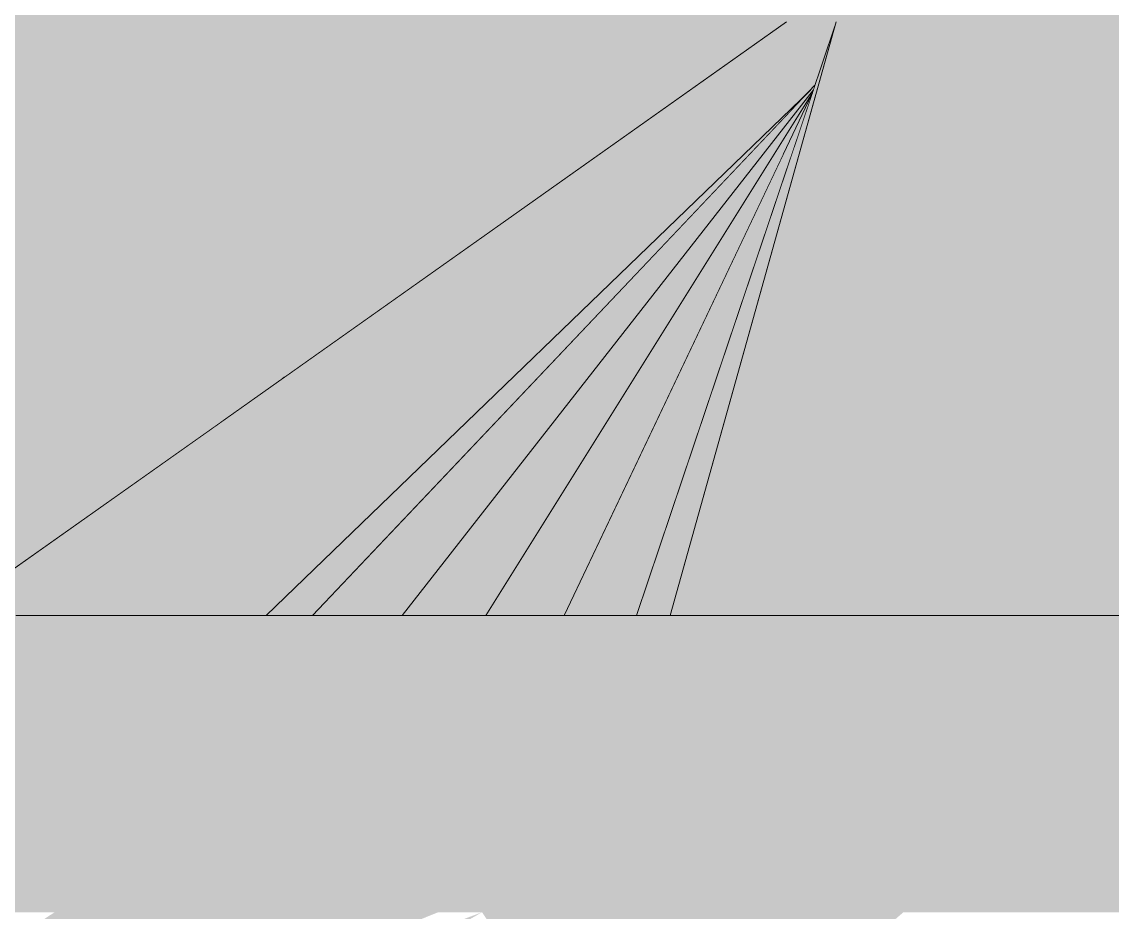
# Model space of a CAD drawing. Header units: centimetres. Extents: x -4381 to 5639, y -3920 to 4826.
# Drawn here: x 40.342 to 42.179, y 11.056 to 12.556 of the extents above; entities that cross this region are included whole.
import ezdxf
from ezdxf.xclip import XClip

# ---------------------------------------------------------------- set-up
doc = ezdxf.new("R2010")
doc.units = ezdxf.units.CM
doc.header["$MEASUREMENT"] = 0
doc.header["$XCLIPFRAME"] = 0
doc.set_wipeout_variables(frame=1)
doc.linetypes.add('Wipeout_Contour', pattern=[100, 0, -100])
doc.layers.add('0- SITE', color=7, linetype='Continuous')
doc.layers.add('Drawing & Figure', color=7, linetype='Continuous')
doc.layers.add('0- SITE_Pen_No__1', color=7, linetype='Continuous', lineweight=5)
doc.layers.add('0- SITE_Pen_No__2', color=8, linetype='Continuous', lineweight=5)
for name, color, linetype, lineweight, true_color in [('0- SITE_Pen_No__158', 7, 'Continuous', 5, 0x7b6544), ('0- SITE_Pen_No__178', 7, 'Continuous', 5, 0xbda888), ('0- SITE_Pen_No__61', 7, 'Continuous', 5, 0x6a6a6a), ('00-TREES_Pen_No__185', 7, 'Continuous', 5, 0xbce39b)]:
    doc.layers.add(name, color=color, linetype=linetype, lineweight=lineweight, true_color=true_color)

# ---------------------------------------------------------------- blocks, each defined once
blk = doc.blocks.new('Drawing_9_9', base_point=(-322.8585, 10.6179))
at = {"layer": '0- SITE_Pen_No__178', "linetype": 'Continuous', "ltscale": 10}
for points in [[(40.1894, 10.8562), (40.5281, 11.0562), (40.3975, 11.0562)], [(40.328, 10.8562), (40.65, 11.0562), (40.5281, 11.0562)], [(40.3936, 10.8562), (40.7628, 11.0562), (40.65, 11.0562)], [(40.4526, 10.8562), (40.8662, 11.0562), (40.7628, 11.0562)], [(40.5047, 10.8562), (40.9599, 11.0562), (40.8662, 11.0562)], [(40.5498, 10.8562), (41.0438, 11.0562), (40.9599, 11.0562)]]:
    blk.add_hatch(color=256, dxfattribs=at).paths.add_polyline_path(points)
at = {"layer": '0- SITE_Pen_No__2', "linetype": 'Continuous', "ltscale": 10}
for points in [[(40.3975, 11.0562), (40.0923, 10.8562), (40.1894, 10.8562)], [(40.5281, 11.0562), (40.1894, 10.8562), (40.2558, 10.8562)], [(40.5281, 11.0562), (40.2558, 10.8562), (40.328, 10.8562)], [(40.65, 11.0562), (40.328, 10.8562), (40.3936, 10.8562)], [(40.7628, 11.0562), (40.3936, 10.8562), (40.4526, 10.8562)], [(40.8662, 11.0562), (40.4526, 10.8562), (40.5047, 10.8562)], [(40.9599, 11.0562), (40.5047, 10.8562), (40.5498, 10.8562)], [(41.1176, 11.0562), (40.5879, 10.8562), (40.7705, 10.8562)]]:
    blk.add_hatch(color=256, dxfattribs=at).paths.add_polyline_path(points)
at = {"color": 254, "linetype": 'Wipeout_Contour', "lineweight": 0, "ltscale": 132.097123}
blk.add_wipeout([(40.9809, 15.5562), (40.5868, 12.5562), (42.5987, 15.5562)], dxfattribs=at).dxf.layer = '0- SITE'
at = {"color": 254, "linetype": 'Wipeout_Contour', "lineweight": 0, "ltscale": 172.58222}
blk.add_wipeout([(41.2558, 11.5562), (41.318, 11.5562), (41.6401, 12.335), (41.6734, 12.4341)], dxfattribs=at).dxf.layer = '0- SITE'
at = {"color": 254, "linetype": 'Wipeout_Contour', "lineweight": 0, "ltscale": 174.614538}
blk.add_wipeout([(41.4467, 10.8562), (42.4601, 10.8562), (43.0449, 10.9601), (42.5258, 11.0562)], dxfattribs=at).dxf.layer = '0- SITE'
at = {"layer": '0- SITE_Pen_No__158', "linetype": 'Continuous', "ltscale": 10}
for points in [[(40.9809, 15.5562), (40.5868, 12.5562), (42.5987, 15.5562)], [(41.2558, 11.5562), (41.318, 11.5562), (41.6401, 12.335), (41.6734, 12.4341)]]:
    blk.add_hatch(color=256, dxfattribs=at).paths.add_polyline_path(points)
at = {"color": 254, "linetype": 'Wipeout_Contour', "lineweight": 0, "ltscale": 130.545377}
blk.add_wipeout([(41.8277, 11.0562), (42.2174, 11.5562), (42.1621, 11.5562)], dxfattribs=at).dxf.layer = '0- SITE'
at = {"layer": '0- SITE_Pen_No__2', "linetype": 'Continuous', "ltscale": 10}
blk.add_hatch(color=256, dxfattribs=at).paths.add_polyline_path([(41.8277, 11.0562), (42.2174, 11.5562), (42.1621, 11.5562)])
at = {"color": 254, "linetype": 'Wipeout_Contour', "lineweight": 0, "ltscale": 135.20108}
blk.add_wipeout([(40.5868, 12.5562), (44.5886, 15.5562), (42.5987, 15.5562)], dxfattribs=at).dxf.layer = '0- SITE'
at = {"layer": '0- SITE_Pen_No__158', "linetype": 'Continuous', "ltscale": 10}
blk.add_hatch(color=256, dxfattribs=at).paths.add_polyline_path([(40.5868, 12.5562), (44.5886, 15.5562), (42.5987, 15.5562)])
at = {"color": 254, "linetype": 'Wipeout_Contour', "lineweight": 0, "ltscale": 131.350139}
blk.add_wipeout([(41.8277, 11.0562), (42.4749, 11.0562), (42.9091, 11.4538)], dxfattribs=at).dxf.layer = '0- SITE'
at = {"layer": '0- SITE_Pen_No__178', "linetype": 'Continuous', "ltscale": 10}
blk.add_hatch(color=256, dxfattribs=at).paths.add_polyline_path([(41.8277, 11.0562), (42.4749, 11.0562), (42.9091, 11.4538)])
at = {"color": 254, "linetype": 'Wipeout_Contour', "lineweight": 0, "ltscale": 127.76385}
blk.add_wipeout([(40.3318, 11.5562), (40.4423, 11.5562), (41.6305, 12.5562)], dxfattribs=at).dxf.layer = '0- SITE'
at = {"layer": '0- SITE_Pen_No__178', "linetype": 'Continuous', "ltscale": 10}
blk.add_hatch(color=256, dxfattribs=at).paths.add_polyline_path([(40.3318, 11.5562), (40.4423, 11.5562), (41.6305, 12.5562)])
at = {"color": 254, "linetype": 'Wipeout_Contour', "lineweight": 0, "ltscale": 128.933528}
blk.add_wipeout([(41.1176, 11.0562), (41.2522, 10.8562), (41.8277, 11.0562)], dxfattribs=at).dxf.layer = '0- SITE'
at = {"layer": '0- SITE_Pen_No__2', "linetype": 'Continuous', "ltscale": 10}
blk.add_hatch(color=256, dxfattribs=at).paths.add_polyline_path([(41.1176, 11.0562), (41.2522, 10.8562), (41.8277, 11.0562)])
at = {"color": 254, "linetype": 'Wipeout_Contour', "lineweight": 0, "ltscale": 134.595352}
blk.add_wipeout([(44.5886, 15.5562), (41.6305, 12.5562), (41.7655, 12.5562)], dxfattribs=at).dxf.layer = '0- SITE'
at = {"color": 254, "linetype": 'Wipeout_Contour', "lineweight": 0, "ltscale": 214.743072}
blk.add_wipeout([(40.6725, 11.5562), (40.7537, 11.5562), (41.671, 12.4413), (41.6786, 12.4493), (41.68, 12.4537)], dxfattribs=at).dxf.layer = '0- SITE'
at = {"layer": '0- SITE_Pen_No__178', "linetype": 'Continuous', "ltscale": 10}
blk.add_hatch(color=256, dxfattribs=at).paths.add_polyline_path([(44.5886, 15.5562), (41.6305, 12.5562), (41.7655, 12.5562)])
at = {"layer": '0- SITE_Pen_No__2', "linetype": 'Continuous', "ltscale": 10}
blk.add_hatch(color=256, dxfattribs=at).paths.add_polyline_path([(40.6725, 11.5562), (40.7537, 11.5562), (41.671, 12.4413), (41.6786, 12.4493), (41.68, 12.4537)])
at = {"color": 254, "linetype": 'Wipeout_Contour', "lineweight": 0, "ltscale": 171.655336}
blk.add_wipeout([(41.2522, 10.8562), (41.3821, 10.8562), (41.6538, 10.906), (41.8277, 11.0562)], dxfattribs=at).dxf.layer = '0- SITE'
at = {"layer": '0- SITE_Pen_No__2', "linetype": 'Continuous', "ltscale": 10}
blk.add_hatch(color=256, dxfattribs=at).paths.add_polyline_path([(41.2522, 10.8562), (41.3821, 10.8562), (41.6538, 10.906), (41.8277, 11.0562)])
at = {"color": 254, "linetype": 'Wipeout_Contour', "lineweight": 0, "ltscale": 126.883247}
blk.add_wipeout([(40.5868, 12.5562), (40.7801, 11.9543), (40.7845, 11.9574)], dxfattribs=at).dxf.layer = '0- SITE'
at = {"color": 254, "linetype": 'Wipeout_Contour', "lineweight": 0, "ltscale": 132.149618}
blk.add_wipeout([(42.6802, 12.5562), (42.1155, 11.5562), (42.1621, 11.5562)], dxfattribs=at).dxf.layer = '0- SITE'
at = {"color": 254, "linetype": 'Wipeout_Contour', "lineweight": 0, "ltscale": 171.854175}
blk.add_wipeout([(40.8321, 11.5562), (40.9828, 11.5562), (41.676, 12.4416), (41.6786, 12.4493)], dxfattribs=at).dxf.layer = '0- SITE'
at = {"layer": '0- SITE_Pen_No__158', "linetype": 'Continuous', "ltscale": 10}
for points in [[(40.5868, 12.5562), (40.7801, 11.9543), (40.7845, 11.9574)], [(42.6802, 12.5562), (42.1155, 11.5562), (42.1621, 11.5562)]]:
    blk.add_hatch(color=256, dxfattribs=at).paths.add_polyline_path(points)
at = {"layer": '0- SITE_Pen_No__61', "linetype": 'Continuous', "ltscale": 10}
blk.add_hatch(color=256, dxfattribs=at).paths.add_polyline_path([(40.8321, 11.5562), (40.9828, 11.5562), (41.676, 12.4416), (41.6786, 12.4493)])
at = {"color": 254, "linetype": 'Wipeout_Contour', "lineweight": 0, "ltscale": 126.876029}
blk.add_wipeout([(40.5868, 12.5562), (40.7845, 11.9574), (40.7861, 11.9586)], dxfattribs=at).dxf.layer = '0- SITE'
at = {"color": 254, "linetype": 'Wipeout_Contour', "lineweight": 0, "ltscale": 132.224432}
blk.add_wipeout([(42.6802, 12.5562), (42.1621, 11.5562), (42.2174, 11.5562)], dxfattribs=at).dxf.layer = '0- SITE'
at = {"layer": '0- SITE_Pen_No__158', "linetype": 'Continuous', "ltscale": 10}
for points in [[(40.5868, 12.5562), (40.7845, 11.9574), (40.7861, 11.9586)], [(42.6802, 12.5562), (42.1621, 11.5562), (42.2174, 11.5562)]]:
    blk.add_hatch(color=256, dxfattribs=at).paths.add_polyline_path(points)
at = {"color": 254, "linetype": 'Wipeout_Contour', "lineweight": 0, "ltscale": 126.877585}
blk.add_wipeout([(40.7874, 11.9595), (40.5868, 12.5562), (40.7861, 11.9586)], dxfattribs=at).dxf.layer = '0- SITE'
at = {"layer": '0- SITE_Pen_No__158', "linetype": 'Continuous', "ltscale": 10}
blk.add_hatch(color=256, dxfattribs=at).paths.add_polyline_path([(40.7874, 11.9595), (40.5868, 12.5562), (40.7861, 11.9586)])
at = {"color": 254, "linetype": 'Wipeout_Contour', "lineweight": 0, "ltscale": 128.185054}
blk.add_wipeout([(40.5599, 11.5562), (40.6725, 11.5562), (41.6305, 12.5562)], dxfattribs=at).dxf.layer = '0- SITE'
at = {"layer": '0- SITE_Pen_No__178', "linetype": 'Continuous', "ltscale": 10}
blk.add_hatch(color=256, dxfattribs=at).paths.add_polyline_path([(40.5599, 11.5562), (40.6725, 11.5562), (41.6305, 12.5562)])
at = {"color": 254, "linetype": 'Wipeout_Contour', "lineweight": 0, "ltscale": 126.878376}
blk.add_wipeout([(40.7884, 11.9602), (40.5868, 12.5562), (40.7874, 11.9595)], dxfattribs=at).dxf.layer = '0- SITE'
at = {"color": 254, "linetype": 'Wipeout_Contour', "lineweight": 0, "ltscale": 215.513365}
blk.add_wipeout([(41.1241, 11.5562), (41.1912, 11.5562), (41.63, 12.3427), (41.6734, 12.4341), (41.6742, 12.4365)], dxfattribs=at).dxf.layer = '0- SITE'
at = {"layer": '0- SITE_Pen_No__158', "linetype": 'Continuous', "ltscale": 10}
for points in [[(40.7884, 11.9602), (40.5868, 12.5562), (40.7874, 11.9595)], [(41.1241, 11.5562), (41.1912, 11.5562), (41.63, 12.3427), (41.6734, 12.4341), (41.6742, 12.4365)]]:
    blk.add_hatch(color=256, dxfattribs=at).paths.add_polyline_path(points)
at = {"color": 254, "linetype": 'Wipeout_Contour', "lineweight": 0, "ltscale": 128.912088}
blk.add_wipeout([(41.6305, 12.5562), (40.5868, 12.5562), (40.7884, 11.9602)], dxfattribs=at).dxf.layer = '0- SITE'
at = {"layer": '0- SITE_Pen_No__158', "linetype": 'Continuous', "ltscale": 10}
blk.add_hatch(color=256, dxfattribs=at).paths.add_polyline_path([(41.6305, 12.5562), (40.5868, 12.5562), (40.7884, 11.9602)])
at = {"color": 254, "linetype": 'Wipeout_Contour', "lineweight": 0, "ltscale": 128.551584}
blk.add_wipeout([(40.7537, 11.5562), (40.8321, 11.5562), (41.671, 12.4413)], dxfattribs=at).dxf.layer = '0- SITE'
at = {"layer": '0- SITE_Pen_No__2', "linetype": 'Continuous', "ltscale": 10}
blk.add_hatch(color=256, dxfattribs=at).paths.add_polyline_path([(40.7537, 11.5562), (40.8321, 11.5562), (41.671, 12.4413)])
at = {"color": 254, "linetype": 'Wipeout_Contour', "lineweight": 0, "ltscale": 127.96965}
blk.add_wipeout([(40.4423, 11.5562), (40.5599, 11.5562), (41.6305, 12.5562)], dxfattribs=at).dxf.layer = '0- SITE'
at = {"layer": '0- SITE_Pen_No__178', "linetype": 'Continuous', "ltscale": 10}
blk.add_hatch(color=256, dxfattribs=at).paths.add_polyline_path([(40.4423, 11.5562), (40.5599, 11.5562), (41.6305, 12.5562)])
at = {"color": 254, "linetype": 'Wipeout_Contour', "lineweight": 0, "ltscale": 127.552084}
blk.add_wipeout([(41.6305, 12.5562), (40.2177, 11.5562), (40.3318, 11.5562)], dxfattribs=at).dxf.layer = '0- SITE'
at = {"layer": '0- SITE_Pen_No__178', "linetype": 'Continuous', "ltscale": 10}
blk.add_hatch(color=256, dxfattribs=at).paths.add_polyline_path([(41.6305, 12.5562), (40.2177, 11.5562), (40.3318, 11.5562)])
at = {"color": 254, "linetype": 'Wipeout_Contour', "lineweight": 0, "ltscale": 125.302008}
blk.add_wipeout([(40.4423, 11.5562), (40.023, 11.0562), (40.1418, 11.0562)], dxfattribs=at).dxf.layer = '0- SITE'
at = {"layer": '0- SITE_Pen_No__178', "linetype": 'Continuous', "ltscale": 10}
blk.add_hatch(color=256, dxfattribs=at).paths.add_polyline_path([(40.4423, 11.5562), (40.023, 11.0562), (40.1418, 11.0562)])
at = {"color": 254, "linetype": 'Wipeout_Contour', "lineweight": 0, "ltscale": 125.64673}
blk.add_wipeout([(40.5599, 11.5562), (40.1418, 11.0562), (40.2584, 11.0562)], dxfattribs=at).dxf.layer = '0- SITE'
at = {"layer": '0- SITE_Pen_No__178', "linetype": 'Continuous', "ltscale": 10}
blk.add_hatch(color=256, dxfattribs=at).paths.add_polyline_path([(40.5599, 11.5562), (40.1418, 11.0562), (40.2584, 11.0562)])
at = {"color": 254, "linetype": 'Wipeout_Contour', "lineweight": 0, "ltscale": 126.078413}
blk.add_wipeout([(40.7537, 11.5562), (40.2584, 11.0562), (40.3975, 11.0562)], dxfattribs=at).dxf.layer = '0- SITE'
at = {"layer": '0- SITE_Pen_No__2', "linetype": 'Continuous', "ltscale": 10}
blk.add_hatch(color=256, dxfattribs=at).paths.add_polyline_path([(40.7537, 11.5562), (40.2584, 11.0562), (40.3975, 11.0562)])
at = {"color": 254, "linetype": 'Wipeout_Contour', "lineweight": 0, "ltscale": 126.395109}
blk.add_wipeout([(40.3975, 11.0562), (40.5281, 11.0562), (40.8321, 11.5562)], dxfattribs=at).dxf.layer = '0- SITE'
at = {"layer": '0- SITE_Pen_No__2', "linetype": 'Continuous', "ltscale": 10}
blk.add_hatch(color=256, dxfattribs=at).paths.add_polyline_path([(40.3975, 11.0562), (40.5281, 11.0562), (40.8321, 11.5562)])
at = {"color": 254, "linetype": 'Wipeout_Contour', "lineweight": 0, "ltscale": 125.454518}
blk.add_wipeout([(40.023, 11.0562), (40.4423, 11.5562), (40.3318, 11.5562)], dxfattribs=at).dxf.layer = '0- SITE'
at = {"color": 254, "linetype": 'Wipeout_Contour', "lineweight": 0, "ltscale": 126.920493}
blk.add_wipeout([(41.0546, 11.5562), (40.5281, 11.0562), (40.65, 11.0562)], dxfattribs=at).dxf.layer = '0- SITE'
at = {"layer": '0- SITE_Pen_No__178', "linetype": 'Continuous', "ltscale": 10}
blk.add_hatch(color=256, dxfattribs=at).paths.add_polyline_path([(40.023, 11.0562), (40.4423, 11.5562), (40.3318, 11.5562)])
at = {"layer": '0- SITE_Pen_No__2', "linetype": 'Continuous', "ltscale": 10}
blk.add_hatch(color=256, dxfattribs=at).paths.add_polyline_path([(41.0546, 11.5562), (40.5281, 11.0562), (40.65, 11.0562)])
at = {"color": 254, "linetype": 'Wipeout_Contour', "lineweight": 0, "ltscale": 125.804951}
blk.add_wipeout([(40.1418, 11.0562), (40.5599, 11.5562), (40.4423, 11.5562)], dxfattribs=at).dxf.layer = '0- SITE'
at = {"color": 254, "linetype": 'Wipeout_Contour', "lineweight": 0, "ltscale": 127.301259}
blk.add_wipeout([(41.1912, 11.5562), (40.65, 11.0562), (40.7628, 11.0562)], dxfattribs=at).dxf.layer = '0- SITE'
at = {"layer": '0- SITE_Pen_No__178', "linetype": 'Continuous', "ltscale": 10}
blk.add_hatch(color=256, dxfattribs=at).paths.add_polyline_path([(40.1418, 11.0562), (40.5599, 11.5562), (40.4423, 11.5562)])
at = {"layer": '0- SITE_Pen_No__2', "linetype": 'Continuous', "ltscale": 10}
blk.add_hatch(color=256, dxfattribs=at).paths.add_polyline_path([(41.1912, 11.5562), (40.65, 11.0562), (40.7628, 11.0562)])
at = {"color": 254, "linetype": 'Wipeout_Contour', "lineweight": 0, "ltscale": 126.12927}
blk.add_wipeout([(40.2584, 11.0562), (40.6725, 11.5562), (40.5599, 11.5562)], dxfattribs=at).dxf.layer = '0- SITE'
at = {"color": 254, "linetype": 'Wipeout_Contour', "lineweight": 0, "ltscale": 127.654002}
blk.add_wipeout([(41.318, 11.5562), (40.7628, 11.0562), (40.8662, 11.0562)], dxfattribs=at).dxf.layer = '0- SITE'
at = {"layer": '0- SITE_Pen_No__178', "linetype": 'Continuous', "ltscale": 10}
blk.add_hatch(color=256, dxfattribs=at).paths.add_polyline_path([(40.2584, 11.0562), (40.6725, 11.5562), (40.5599, 11.5562)])
at = {"layer": '0- SITE_Pen_No__61', "linetype": 'Continuous', "ltscale": 10}
blk.add_hatch(color=256, dxfattribs=at).paths.add_polyline_path([(41.318, 11.5562), (40.7628, 11.0562), (40.8662, 11.0562)])
at = {"color": 254, "linetype": 'Wipeout_Contour', "lineweight": 0, "ltscale": 129.254344}
blk.add_wipeout([(41.1912, 11.5562), (41.2558, 11.5562), (41.63, 12.3427)], dxfattribs=at).dxf.layer = '0- SITE'
at = {"color": 254, "linetype": 'Wipeout_Contour', "lineweight": 0, "ltscale": 126.212445}
blk.add_wipeout([(40.2584, 11.0562), (40.7537, 11.5562), (40.6725, 11.5562)], dxfattribs=at).dxf.layer = '0- SITE'
at = {"layer": '0- SITE_Pen_No__158', "linetype": 'Continuous', "ltscale": 10}
blk.add_hatch(color=256, dxfattribs=at).paths.add_polyline_path([(41.1912, 11.5562), (41.2558, 11.5562), (41.63, 12.3427)])
at = {"layer": '0- SITE_Pen_No__2', "linetype": 'Continuous', "ltscale": 10}
blk.add_hatch(color=256, dxfattribs=at).paths.add_polyline_path([(40.2584, 11.0562), (40.7537, 11.5562), (40.6725, 11.5562)])
at = {"color": 254, "linetype": 'Wipeout_Contour', "lineweight": 0, "ltscale": 126.515364}
blk.add_wipeout([(40.7537, 11.5562), (40.3975, 11.0562), (40.8321, 11.5562)], dxfattribs=at).dxf.layer = '0- SITE'
at = {"color": 254, "linetype": 'Wipeout_Contour', "lineweight": 0, "ltscale": 127.904871}
blk.add_wipeout([(41.3777, 11.5562), (40.8662, 11.0562), (40.9599, 11.0562)], dxfattribs=at).dxf.layer = '0- SITE'
at = {"layer": '0- SITE_Pen_No__2', "linetype": 'Continuous', "ltscale": 10}
blk.add_hatch(color=256, dxfattribs=at).paths.add_polyline_path([(40.7537, 11.5562), (40.3975, 11.0562), (40.8321, 11.5562)])
at = {"layer": '0- SITE_Pen_No__61', "linetype": 'Continuous', "ltscale": 10}
blk.add_hatch(color=256, dxfattribs=at).paths.add_polyline_path([(41.3777, 11.5562), (40.8662, 11.0562), (40.9599, 11.0562)])
at = {"color": 254, "linetype": 'Wipeout_Contour', "lineweight": 0, "ltscale": 127.00572}
blk.add_wipeout([(40.5281, 11.0562), (40.9828, 11.5562), (40.8321, 11.5562)], dxfattribs=at).dxf.layer = '0- SITE'
at = {"layer": '0- SITE_Pen_No__2', "linetype": 'Continuous', "ltscale": 10}
blk.add_hatch(color=256, dxfattribs=at).paths.add_polyline_path([(40.5281, 11.0562), (40.9828, 11.5562), (40.8321, 11.5562)])
at = {"color": 254, "linetype": 'Wipeout_Contour', "lineweight": 0, "ltscale": 128.208557}
blk.add_wipeout([(41.4895, 11.5562), (40.9599, 11.0562), (41.0438, 11.0562)], dxfattribs=at).dxf.layer = '0- SITE'
at = {"layer": '0- SITE_Pen_No__61', "linetype": 'Continuous', "ltscale": 10}
blk.add_hatch(color=256, dxfattribs=at).paths.add_polyline_path([(41.4895, 11.5562), (40.9599, 11.0562), (41.0438, 11.0562)])
at = {"color": 254, "linetype": 'Wipeout_Contour', "lineweight": 0, "ltscale": 127.033303}
blk.add_wipeout([(40.9828, 11.5562), (40.5281, 11.0562), (41.0546, 11.5562)], dxfattribs=at).dxf.layer = '0- SITE'
at = {"layer": '0- SITE_Pen_No__2', "linetype": 'Continuous', "ltscale": 10}
blk.add_hatch(color=256, dxfattribs=at).paths.add_polyline_path([(40.9828, 11.5562), (40.5281, 11.0562), (41.0546, 11.5562)])
at = {"color": 254, "linetype": 'Wipeout_Contour', "lineweight": 0, "ltscale": 124.641724}
blk.add_wipeout([(40.5868, 12.5562), (38.7904, 12.5562), (39.4727, 11.5562)], dxfattribs=at).dxf.layer = '0- SITE'
at = {"color": 254, "linetype": 'Wipeout_Contour', "lineweight": 0, "ltscale": 128.482695}
blk.add_wipeout([(41.0438, 11.0562), (41.1176, 11.0562), (41.5918, 11.5562)], dxfattribs=at).dxf.layer = '0- SITE'
at = {"layer": '0- SITE_Pen_No__158', "linetype": 'Continuous', "ltscale": 10}
blk.add_hatch(color=256, dxfattribs=at).paths.add_polyline_path([(40.5868, 12.5562), (38.7904, 12.5562), (39.4727, 11.5562)])
at = {"layer": '0- SITE_Pen_No__61', "linetype": 'Continuous', "ltscale": 10}
blk.add_hatch(color=256, dxfattribs=at).paths.add_polyline_path([(41.0438, 11.0562), (41.1176, 11.0562), (41.5918, 11.5562)])
at = {"color": 254, "linetype": 'Wipeout_Contour', "lineweight": 0, "ltscale": 166.73665}
blk.add_wipeout([(39.4727, 11.5562), (40.2177, 11.5562), (40.2872, 11.6055), (40.5868, 12.5562)], dxfattribs=at).dxf.layer = '0- SITE'
at = {"color": 254, "linetype": 'Wipeout_Contour', "lineweight": 0, "ltscale": 129.464734}
blk.add_wipeout([(41.318, 11.5562), (41.3777, 11.5562), (41.6401, 12.335)], dxfattribs=at).dxf.layer = '0- SITE'
at = {"color": 254, "linetype": 'Wipeout_Contour', "lineweight": 0, "ltscale": 127.296163}
blk.add_wipeout([(40.65, 11.0562), (41.1241, 11.5562), (41.0546, 11.5562)], dxfattribs=at).dxf.layer = '0- SITE'
at = {"layer": '0- SITE_Pen_No__158', "linetype": 'Continuous', "ltscale": 10}
for points in [[(39.4727, 11.5562), (40.2177, 11.5562), (40.2872, 11.6055), (40.5868, 12.5562)], [(41.318, 11.5562), (41.3777, 11.5562), (41.6401, 12.335)]]:
    blk.add_hatch(color=256, dxfattribs=at).paths.add_polyline_path(points)
at = {"layer": '0- SITE_Pen_No__2', "linetype": 'Continuous', "ltscale": 10}
blk.add_hatch(color=256, dxfattribs=at).paths.add_polyline_path([(40.65, 11.0562), (41.1241, 11.5562), (41.0546, 11.5562)])
at = {"layer": '0- SITE_Pen_No__1', "linetype": 'Continuous', "ltscale": 10}
for p, q in [((40.3318, 11.5562), (40.4423, 11.5562)), ((40.4423, 11.5562), (40.5599, 11.5562))]:
    blk.add_line(p, q, dxfattribs=at)
at = {"color": 254, "linetype": 'Wipeout_Contour', "lineweight": 0, "ltscale": 127.405978}
blk.add_wipeout([(40.65, 11.0562), (41.1912, 11.5562), (41.1241, 11.5562)], dxfattribs=at).dxf.layer = '0- SITE'
at = {"layer": '0- SITE_Pen_No__2', "linetype": 'Continuous', "ltscale": 10}
blk.add_hatch(color=256, dxfattribs=at).paths.add_polyline_path([(40.65, 11.0562), (41.1912, 11.5562), (41.1241, 11.5562)])
at = {"color": 254, "linetype": 'Wipeout_Contour', "lineweight": 0, "ltscale": 127.648115}
blk.add_wipeout([(40.7628, 11.0562), (41.2558, 11.5562), (41.1912, 11.5562)], dxfattribs=at).dxf.layer = '0- SITE'
at = {"layer": '0- SITE_Pen_No__2', "linetype": 'Continuous', "ltscale": 10}
blk.add_hatch(color=256, dxfattribs=at).paths.add_polyline_path([(40.7628, 11.0562), (41.2558, 11.5562), (41.1912, 11.5562)])
at = {"color": 254, "linetype": 'Wipeout_Contour', "lineweight": 0, "ltscale": 127.751916}
blk.add_wipeout([(40.7628, 11.0562), (41.318, 11.5562), (41.2558, 11.5562)], dxfattribs=at).dxf.layer = '0- SITE'
at = {"layer": '0- SITE_Pen_No__2', "linetype": 'Continuous', "ltscale": 10}
blk.add_hatch(color=256, dxfattribs=at).paths.add_polyline_path([(40.7628, 11.0562), (41.318, 11.5562), (41.2558, 11.5562)])
at = {"color": 254, "linetype": 'Wipeout_Contour', "lineweight": 0, "ltscale": 127.973198}
blk.add_wipeout([(40.8662, 11.0562), (41.3777, 11.5562), (41.318, 11.5562)], dxfattribs=at).dxf.layer = '0- SITE'
at = {"layer": '0- SITE_Pen_No__61', "linetype": 'Continuous', "ltscale": 10}
blk.add_hatch(color=256, dxfattribs=at).paths.add_polyline_path([(40.8662, 11.0562), (41.3777, 11.5562), (41.318, 11.5562)])
at = {"color": 254, "linetype": 'Wipeout_Contour', "lineweight": 0, "ltscale": 128.178684}
blk.add_wipeout([(40.9599, 11.0562), (41.4346, 11.5562), (41.3777, 11.5562)], dxfattribs=at).dxf.layer = '0- SITE'
at = {"layer": '0- SITE_Pen_No__61', "linetype": 'Continuous', "ltscale": 10}
blk.add_hatch(color=256, dxfattribs=at).paths.add_polyline_path([(40.9599, 11.0562), (41.4346, 11.5562), (41.3777, 11.5562)])
at = {"color": 254, "linetype": 'Wipeout_Contour', "lineweight": 0, "ltscale": 128.270765}
blk.add_wipeout([(40.9599, 11.0562), (41.4895, 11.5562), (41.4346, 11.5562)], dxfattribs=at).dxf.layer = '0- SITE'
at = {"layer": '0- SITE_Pen_No__61', "linetype": 'Continuous', "ltscale": 10}
blk.add_hatch(color=256, dxfattribs=at).paths.add_polyline_path([(40.9599, 11.0562), (41.4895, 11.5562), (41.4346, 11.5562)])
at = {"color": 254, "linetype": 'Wipeout_Contour', "lineweight": 0, "ltscale": 128.456453}
blk.add_wipeout([(41.0438, 11.0562), (41.542, 11.5562), (41.4895, 11.5562)], dxfattribs=at).dxf.layer = '0- SITE'
at = {"layer": '0- SITE_Pen_No__61', "linetype": 'Continuous', "ltscale": 10}
blk.add_hatch(color=256, dxfattribs=at).paths.add_polyline_path([(41.0438, 11.0562), (41.542, 11.5562), (41.4895, 11.5562)])
at = {"color": 254, "linetype": 'Wipeout_Contour', "lineweight": 0, "ltscale": 128.541155}
blk.add_wipeout([(41.0438, 11.0562), (41.5918, 11.5562), (41.542, 11.5562)], dxfattribs=at).dxf.layer = '0- SITE'
at = {"layer": '0- SITE_Pen_No__61', "linetype": 'Continuous', "ltscale": 10}
blk.add_hatch(color=256, dxfattribs=at).paths.add_polyline_path([(41.0438, 11.0562), (41.5918, 11.5562), (41.542, 11.5562)])
at = {"color": 254, "linetype": 'Wipeout_Contour', "lineweight": 0, "ltscale": 128.702899}
blk.add_wipeout([(41.5918, 11.5562), (41.1176, 11.0562), (41.6381, 11.5562)], dxfattribs=at).dxf.layer = '0- SITE'
at = {"layer": '0- SITE_Pen_No__61', "linetype": 'Continuous', "ltscale": 10}
blk.add_hatch(color=256, dxfattribs=at).paths.add_polyline_path([(41.5918, 11.5562), (41.1176, 11.0562), (41.6381, 11.5562)])
at = {"color": 254, "linetype": 'Wipeout_Contour', "lineweight": 0, "ltscale": 128.778605}
blk.add_wipeout([(41.1176, 11.0562), (41.6818, 11.5562), (41.6381, 11.5562)], dxfattribs=at).dxf.layer = '0- SITE'
at = {"layer": '0- SITE_Pen_No__61', "linetype": 'Continuous', "ltscale": 10}
blk.add_hatch(color=256, dxfattribs=at).paths.add_polyline_path([(41.1176, 11.0562), (41.6818, 11.5562), (41.6381, 11.5562)])
at = {"color": 254, "linetype": 'Wipeout_Contour', "lineweight": 0, "ltscale": 129.523197}
blk.add_wipeout([(41.6818, 11.5562), (41.1176, 11.0562), (42.078, 11.5562)], dxfattribs=at).dxf.layer = '0- SITE'
at = {"layer": '0- SITE_Pen_No__61', "linetype": 'Continuous', "ltscale": 10}
blk.add_hatch(color=256, dxfattribs=at).paths.add_polyline_path([(41.6818, 11.5562), (41.1176, 11.0562), (42.078, 11.5562)])
at = {"color": 254, "linetype": 'Wipeout_Contour', "lineweight": 0, "ltscale": 129.582334}
blk.add_wipeout([(42.078, 11.5562), (41.1176, 11.0562), (42.1155, 11.5562)], dxfattribs=at).dxf.layer = '0- SITE'
at = {"layer": '0- SITE_Pen_No__158', "linetype": 'Continuous', "ltscale": 10}
blk.add_hatch(color=256, dxfattribs=at).paths.add_polyline_path([(42.078, 11.5562), (41.1176, 11.0562), (42.1155, 11.5562)])
at = {"color": 254, "linetype": 'Wipeout_Contour', "lineweight": 0, "ltscale": 129.670174}
blk.add_wipeout([(42.1155, 11.5562), (41.1176, 11.0562), (42.1621, 11.5562)], dxfattribs=at).dxf.layer = '0- SITE'
at = {"layer": '0- SITE_Pen_No__158', "linetype": 'Continuous', "ltscale": 10}
blk.add_hatch(color=256, dxfattribs=at).paths.add_polyline_path([(42.1155, 11.5562), (41.1176, 11.0562), (42.1621, 11.5562)])
at = {"color": 254, "linetype": 'Wipeout_Contour', "lineweight": 0, "ltscale": 129.261264}
blk.add_wipeout([(41.1176, 11.0562), (41.8277, 11.0562), (42.1621, 11.5562)], dxfattribs=at).dxf.layer = '0- SITE'
at = {"layer": '0- SITE_Pen_No__61', "linetype": 'Continuous', "ltscale": 10}
blk.add_hatch(color=256, dxfattribs=at).paths.add_polyline_path([(41.1176, 11.0562), (41.8277, 11.0562), (42.1621, 11.5562)])
at = {"color": 254, "linetype": 'Wipeout_Contour', "lineweight": 0, "ltscale": 129.025506}
blk.add_wipeout([(41.6284, 12.3632), (41.0546, 11.5562), (41.1241, 11.5562)], dxfattribs=at).dxf.layer = '0- SITE'
at = {"color": 254, "linetype": 'Wipeout_Contour', "lineweight": 0, "ltscale": 130.658238}
blk.add_wipeout([(42.2174, 11.5562), (41.8277, 11.0562), (42.2809, 11.5562)], dxfattribs=at).dxf.layer = '0- SITE'
at = {"layer": '0- SITE_Pen_No__178', "linetype": 'Continuous', "ltscale": 10}
blk.add_hatch(color=256, dxfattribs=at).paths.add_polyline_path([(42.2174, 11.5562), (41.8277, 11.0562), (42.2809, 11.5562)])
at = {"layer": '0- SITE_Pen_No__61', "linetype": 'Continuous', "ltscale": 10}
blk.add_hatch(color=256, dxfattribs=at).paths.add_polyline_path([(41.6284, 12.3632), (41.0546, 11.5562), (41.1241, 11.5562)])
at = {"color": 254, "linetype": 'Wipeout_Contour', "lineweight": 0, "ltscale": 215.473311}
blk.add_wipeout([(40.6725, 11.5562), (41.68, 12.4537), (41.7122, 12.5491), (41.7142, 12.5562), (41.6305, 12.5562)], dxfattribs=at).dxf.layer = '0- SITE'
at = {"color": 254, "linetype": 'Wipeout_Contour', "lineweight": 0, "ltscale": 130.966835}
blk.add_wipeout([(42.2809, 11.5562), (41.8277, 11.0562), (42.4302, 11.5562)], dxfattribs=at).dxf.layer = '0- SITE'
at = {"layer": '0- SITE_Pen_No__178', "linetype": 'Continuous', "ltscale": 10}
blk.add_hatch(color=256, dxfattribs=at).paths.add_polyline_path([(42.2809, 11.5562), (41.8277, 11.0562), (42.4302, 11.5562)])
at = {"layer": '0- SITE_Pen_No__61', "linetype": 'Continuous', "ltscale": 10}
blk.add_hatch(color=256, dxfattribs=at).paths.add_polyline_path([(40.6725, 11.5562), (41.68, 12.4537), (41.7122, 12.5491), (41.7142, 12.5562), (41.6305, 12.5562)])
at = {"layer": '0- SITE_Pen_No__1', "linetype": 'Continuous', "ltscale": 10}
for p, q in [((40.5599, 11.5562), (40.6725, 11.5562)), ((40.6725, 11.5562), (40.7537, 11.5562)), ((40.7537, 11.5562), (40.8321, 11.5562))]:
    blk.add_line(p, q, dxfattribs=at)
at = {"color": 254, "linetype": 'Wipeout_Contour', "lineweight": 0, "ltscale": 133.257827}
blk.add_wipeout([(44.5886, 15.5562), (40.5868, 12.5562), (41.6305, 12.5562)], dxfattribs=at).dxf.layer = '0- SITE'
at = {"color": 254, "linetype": 'Wipeout_Contour', "lineweight": 0, "ltscale": 215.26634}
blk.add_wipeout([(40.9828, 11.5562), (41.0546, 11.5562), (41.6284, 12.3632), (41.6742, 12.4365), (41.676, 12.4416)], dxfattribs=at).dxf.layer = '0- SITE'
at = {"color": 254, "linetype": 'Wipeout_Contour', "lineweight": 0, "ltscale": 131.257139}
blk.add_wipeout([(42.4302, 11.5562), (41.8277, 11.0562), (42.6049, 11.5562)], dxfattribs=at).dxf.layer = '0- SITE'
at = {"layer": '0- SITE_Pen_No__158', "linetype": 'Continuous', "ltscale": 10}
blk.add_hatch(color=256, dxfattribs=at).paths.add_polyline_path([(44.5886, 15.5562), (40.5868, 12.5562), (41.6305, 12.5562)])
at = {"layer": '0- SITE_Pen_No__178', "linetype": 'Continuous', "ltscale": 10}
blk.add_hatch(color=256, dxfattribs=at).paths.add_polyline_path([(42.4302, 11.5562), (41.8277, 11.0562), (42.6049, 11.5562)])
at = {"layer": '0- SITE_Pen_No__61', "linetype": 'Continuous', "ltscale": 10}
blk.add_hatch(color=256, dxfattribs=at).paths.add_polyline_path([(40.9828, 11.5562), (41.0546, 11.5562), (41.6284, 12.3632), (41.6742, 12.4365), (41.676, 12.4416)])
at = {"layer": '0- SITE_Pen_No__1', "linetype": 'Continuous', "ltscale": 10}
for p, q in [((41.1244, 11.5567), (41.1241, 11.5562)), ((40.8321, 11.5562), (40.9828, 11.5562)), ((40.9828, 11.5562), (41.0546, 11.5562)), ((41.0546, 11.5562), (41.1241, 11.5562)), ((41.1241, 11.5562), (41.1912, 11.5562)), ((41.1912, 11.5562), (41.2558, 11.5562)), ((41.2558, 11.5562), (41.318, 11.5562))]:
    blk.add_line(p, q, dxfattribs=at)
at = {"color": 254, "linetype": 'Wipeout_Contour', "lineweight": 0, "ltscale": 127.389115}
blk.add_wipeout([(38.7904, 12.5562), (40.9809, 15.5562), (39.5318, 15.5562)], dxfattribs=at).dxf.layer = '0- SITE'
at = {"color": 254, "linetype": 'Wipeout_Contour', "lineweight": 0, "ltscale": 129.719427}
blk.add_wipeout([(41.3777, 11.5562), (41.4346, 11.5562), (41.7122, 12.5491)], dxfattribs=at).dxf.layer = '0- SITE'
at = {"color": 254, "linetype": 'Wipeout_Contour', "lineweight": 0, "ltscale": 131.731348}
blk.add_wipeout([(42.6049, 11.5562), (41.8277, 11.0562), (42.8831, 11.5562)], dxfattribs=at).dxf.layer = '0- SITE'
at = {"layer": '0- SITE_Pen_No__158', "linetype": 'Continuous', "ltscale": 10}
blk.add_hatch(color=256, dxfattribs=at).paths.add_polyline_path([(41.3777, 11.5562), (41.4346, 11.5562), (41.7122, 12.5491)])
at = {"layer": '0- SITE_Pen_No__178', "linetype": 'Continuous', "ltscale": 10}
blk.add_hatch(color=256, dxfattribs=at).paths.add_polyline_path([(42.6049, 11.5562), (41.8277, 11.0562), (42.8831, 11.5562)])
at = {"layer": '0- SITE_Pen_No__1', "linetype": 'Continuous', "ltscale": 10}
blk.add_line((41.318, 11.5562), (41.3777, 11.5562), dxfattribs=at)
at = {"color": 254, "linetype": 'Wipeout_Contour', "lineweight": 0, "ltscale": 126.603388}
blk.add_wipeout([(38.7904, 12.5562), (40.5868, 12.5562), (40.9809, 15.5562)], dxfattribs=at).dxf.layer = '0- SITE'
at = {"layer": '0- SITE_Pen_No__158', "linetype": 'Continuous', "ltscale": 10}
blk.add_hatch(color=256, dxfattribs=at).paths.add_polyline_path([(38.7904, 12.5562), (40.5868, 12.5562), (40.9809, 15.5562)])
at = {"color": 254, "linetype": 'Wipeout_Contour', "lineweight": 0, "ltscale": 129.805638}
blk.add_wipeout([(41.7142, 12.5562), (41.4346, 11.5562), (41.4895, 11.5562)], dxfattribs=at).dxf.layer = '0- SITE'
at = {"color": 254, "linetype": 'Wipeout_Contour', "lineweight": 0, "ltscale": 131.898277}
blk.add_wipeout([(43.011, 11.547), (41.8277, 11.0562), (42.9091, 11.4538)], dxfattribs=at).dxf.layer = '0- SITE'
at = {"layer": '0- SITE_Pen_No__158', "linetype": 'Continuous', "ltscale": 10}
blk.add_hatch(color=256, dxfattribs=at).paths.add_polyline_path([(41.7142, 12.5562), (41.4346, 11.5562), (41.4895, 11.5562)])
at = {"layer": '0- SITE_Pen_No__178', "linetype": 'Continuous', "ltscale": 10}
blk.add_hatch(color=256, dxfattribs=at).paths.add_polyline_path([(43.011, 11.547), (41.8277, 11.0562), (42.9091, 11.4538)])
at = {"layer": '0- SITE_Pen_No__1', "linetype": 'Continuous', "ltscale": 10}
blk.add_line((41.3777, 11.5562), (41.4346, 11.5562), dxfattribs=at)
at = {"color": 254, "linetype": 'Wipeout_Contour', "lineweight": 0, "ltscale": 126.470043}
blk.add_wipeout([(40.5868, 12.5562), (40.2872, 11.6055), (40.6773, 11.8816)], dxfattribs=at).dxf.layer = '0- SITE'
at = {"layer": '0- SITE_Pen_No__158', "linetype": 'Continuous', "ltscale": 10}
blk.add_hatch(color=256, dxfattribs=at).paths.add_polyline_path([(40.5868, 12.5562), (40.2872, 11.6055), (40.6773, 11.8816)])
at = {"color": 254, "linetype": 'Wipeout_Contour', "lineweight": 0, "ltscale": 129.873023}
blk.add_wipeout([(41.7142, 12.5562), (41.4895, 11.5562), (41.542, 11.5562)], dxfattribs=at).dxf.layer = '0- SITE'
at = {"color": 254, "linetype": 'Wipeout_Contour', "lineweight": 0, "ltscale": 176.17927}
blk.add_wipeout([(42.8831, 11.5562), (41.8277, 11.0562), (43.011, 11.547), (43.021, 11.5562)], dxfattribs=at).dxf.layer = '0- SITE'
at = {"layer": '0- SITE_Pen_No__158', "linetype": 'Continuous', "ltscale": 10}
blk.add_hatch(color=256, dxfattribs=at).paths.add_polyline_path([(41.7142, 12.5562), (41.4895, 11.5562), (41.542, 11.5562)])
at = {"layer": '0- SITE_Pen_No__178', "linetype": 'Continuous', "ltscale": 10}
blk.add_hatch(color=256, dxfattribs=at).paths.add_polyline_path([(42.8831, 11.5562), (41.8277, 11.0562), (43.011, 11.547), (43.021, 11.5562)])
at = {"layer": '0- SITE_Pen_No__1', "linetype": 'Continuous', "ltscale": 10}
blk.add_line((41.4346, 11.5562), (41.4895, 11.5562), dxfattribs=at)
at = {"color": 254, "linetype": 'Wipeout_Contour', "lineweight": 0, "ltscale": 127.275342}
blk.add_wipeout([(40.5868, 12.5562), (40.6773, 11.8816), (40.7801, 11.9543)], dxfattribs=at).dxf.layer = '0- SITE'
at = {"layer": '0- SITE_Pen_No__158', "linetype": 'Continuous', "ltscale": 10}
blk.add_hatch(color=256, dxfattribs=at).paths.add_polyline_path([(40.5868, 12.5562), (40.6773, 11.8816), (40.7801, 11.9543)])
at = {"color": 254, "linetype": 'Wipeout_Contour', "lineweight": 0, "ltscale": 129.917671}
blk.add_wipeout([(41.7142, 12.5562), (41.542, 11.5562), (41.5918, 11.5562)], dxfattribs=at).dxf.layer = '0- SITE'
at = {"color": 254, "linetype": 'Wipeout_Contour', "lineweight": 0, "ltscale": 132.088146}
blk.add_wipeout([(42.1155, 11.5562), (42.6802, 12.5562), (42.078, 11.5562)], dxfattribs=at).dxf.layer = '0- SITE'
at = {"layer": '0- SITE_Pen_No__158', "linetype": 'Continuous', "ltscale": 10}
for points in [[(41.7142, 12.5562), (41.542, 11.5562), (41.5918, 11.5562)], [(42.1155, 11.5562), (42.6802, 12.5562), (42.078, 11.5562)]]:
    blk.add_hatch(color=256, dxfattribs=at).paths.add_polyline_path(points)
at = {"layer": '0- SITE_Pen_No__1', "linetype": 'Continuous', "ltscale": 10}
blk.add_line((41.4895, 11.5562), (41.542, 11.5562), dxfattribs=at)
at = {"color": 254, "linetype": 'Wipeout_Contour', "lineweight": 0, "ltscale": 129.923988}
blk.add_wipeout([(41.7142, 12.5562), (41.5918, 11.5562), (41.6381, 11.5562)], dxfattribs=at).dxf.layer = '0- SITE'
at = {"layer": '0- SITE_Pen_No__158', "linetype": 'Continuous', "ltscale": 10}
blk.add_hatch(color=256, dxfattribs=at).paths.add_polyline_path([(41.7142, 12.5562), (41.5918, 11.5562), (41.6381, 11.5562)])
at = {"layer": '0- SITE_Pen_No__1', "linetype": 'Continuous', "ltscale": 10}
blk.add_line((41.542, 11.5562), (41.5918, 11.5562), dxfattribs=at)
at = {"color": 254, "linetype": 'Wipeout_Contour', "lineweight": 0, "ltscale": 129.821099}
blk.add_wipeout([(41.7142, 12.5562), (41.6381, 11.5562), (41.6818, 11.5562)], dxfattribs=at).dxf.layer = '0- SITE'
at = {"layer": '0- SITE_Pen_No__158', "linetype": 'Continuous', "ltscale": 10}
blk.add_hatch(color=256, dxfattribs=at).paths.add_polyline_path([(41.7142, 12.5562), (41.6381, 11.5562), (41.6818, 11.5562)])
at = {"layer": '0- SITE_Pen_No__1', "linetype": 'Continuous', "ltscale": 10}
for p, q in [((40.2177, 11.5562), (41.6305, 12.5562)), ((40.7537, 11.5562), (41.671, 12.4413)), ((41.5918, 11.5562), (41.6381, 11.5562))]:
    blk.add_line(p, q, dxfattribs=at)
at = {"color": 254, "linetype": 'Wipeout_Contour', "lineweight": 0, "ltscale": 131.941596}
blk.add_wipeout([(41.7142, 12.5562), (42.078, 11.5562), (42.6802, 12.5562)], dxfattribs=at).dxf.layer = '0- SITE'
at = {"layer": '0- SITE_Pen_No__158', "linetype": 'Continuous', "ltscale": 10}
blk.add_hatch(color=256, dxfattribs=at).paths.add_polyline_path([(41.7142, 12.5562), (42.078, 11.5562), (42.6802, 12.5562)])
at = {"layer": '0- SITE_Pen_No__1', "linetype": 'Continuous', "ltscale": 10}
for p, q in [((42.1155, 11.5562), (42.1621, 11.5562)), ((42.1621, 11.5562), (42.2174, 11.5562))]:
    blk.add_line(p, q, dxfattribs=at)
at = {"color": 254, "linetype": 'Wipeout_Contour', "lineweight": 0, "ltscale": 130.71556}
blk.add_wipeout([(41.6818, 11.5562), (42.078, 11.5562), (41.7142, 12.5562)], dxfattribs=at).dxf.layer = '0- SITE'
at = {"layer": '0- SITE_Pen_No__158', "linetype": 'Continuous', "ltscale": 10}
blk.add_hatch(color=256, dxfattribs=at).paths.add_polyline_path([(41.6818, 11.5562), (42.078, 11.5562), (41.7142, 12.5562)])
at = {"layer": '0- SITE_Pen_No__1', "linetype": 'Continuous', "ltscale": 10}
for p, q in [((41.7122, 12.5491), (41.3777, 11.5562)), ((41.7142, 12.5562), (41.4346, 11.5562)), ((41.6786, 12.4493), (40.8321, 11.5562)), ((40.9828, 11.5562), (41.676, 12.4416)), ((41.6742, 12.4365), (41.1241, 11.5562)), ((41.2558, 11.5562), (41.6734, 12.4341)), ((41.6381, 11.5562), (41.6818, 11.5562)), ((41.6818, 11.5562), (42.078, 11.5562)), ((42.078, 11.5562), (42.1155, 11.5562))]:
    blk.add_line(p, q, dxfattribs=at)
at = {"color": 254, "linetype": 'Wipeout_Contour', "lineweight": 0, "ltscale": 135.631654}
blk.add_wipeout([(41.7655, 12.5562), (43.1695, 12.5562), (44.5886, 15.5562)], dxfattribs=at).dxf.layer = '0- SITE'
at = {"layer": '0- SITE_Pen_No__178', "linetype": 'Continuous', "ltscale": 10}
blk.add_hatch(color=256, dxfattribs=at).paths.add_polyline_path([(41.7655, 12.5562), (43.1695, 12.5562), (44.5886, 15.5562)])
at = {"layer": '00-TREES_Pen_No__185', "linetype": 'Continuous', "lineweight": 0, "ltscale": 10, "true_color": 0x5e714d}
h = blk.add_hatch(color=77, dxfattribs=at)
h.paths.add_polyline_path([(38.9013, 13.4497), (38.934, 13.3285), (39.0848, 13.269), (39.1665, 13.1771), (39.1878, 13.0472), (39.1485, 12.8937), (39.1905, 12.7032), (39.3042, 12.5827), (39.3343, 12.421), (39.4687, 12.2399), (39.6418, 11.9261), (39.6744, 11.8252), (39.7636, 11.8751), (39.7761, 11.7537), (39.9067, 11.694), (40.1003, 11.7071), (40.1891, 11.809), (40.1798, 11.8899), (40.2684, 12.0207), (40.3491, 12.0444), (40.4534, 12.0221), (40.5374, 11.6296), (40.5677, 11.4477), (40.4894, 11.1117), (40.4623, 10.8802), (40.4331, 10.5562), (40.8202, 10.5562), (40.7971, 10.588), (40.7147, 10.7695), (40.7134, 10.9314), (40.743, 11.2149), (40.7819, 11.4176), (40.8623, 11.4905), (40.9426, 11.5721), (41.0831, 11.7235), (41.0835, 11.6744), (41.1332, 11.5938), (41.2872, 11.5025), (41.4577, 11.5038), (41.5498, 11.5653), (41.5079, 11.7471), (41.4955, 11.8482), (41.628, 11.9099), (41.7284, 12.0119), (41.7158, 12.1448), (41.7756, 12.258), (41.8962, 12.3601), (42.0888, 12.5033), (42.178, 12.5531), (42.1887, 12.6746), (42.1158, 12.7463), (42.1146, 12.9082), (42.206, 13.039), (42.2948, 13.1525), (42.3545, 13.283), (42.2648, 13.2939), (42.2119, 13.3947), (42.2027, 13.464), (42.2622, 13.6263), (42.2895, 13.8203), (42.1793, 13.8685), (42.1379, 13.9896), (42.1972, 14.1722), (42.1361, 14.2122), (42.1756, 14.3455), (42.1834, 14.4554), (42.0407, 14.5873), (41.9993, 14.7084), (42.0101, 14.7981), (41.8766, 14.8693), (41.8663, 15.0803), (41.6915, 15.2524), (41.5607, 15.3323), (41.5795, 15.5233), (41.5461, 15.7254), (41.3144, 15.7756), (41.0797, 15.8432), (40.9573, 15.9752), (40.8359, 15.9742), (40.7254, 16.0543), (40.5836, 16.0619), (40.4106, 16.0114), (40.1776, 15.8563), (40.1088, 15.7864), (39.8952, 15.7443), (39.7449, 15.7431), (39.694, 15.5895), (39.5541, 15.3658), (39.4533, 15.3245), (39.3523, 15.2948), (39.3646, 15.2024), (39.3044, 15.1412), (39.3658, 15.0521), (39.3959, 14.8991), (39.3771, 14.7081), (39.2567, 14.5858), (39.2087, 14.4322), (39.158, 14.2699), (39.1999, 14.0794), (39.1114, 13.937), (39.0315, 13.8034), (39.0528, 13.6735), (39.0218, 13.5721)])
h.paths.add_polyline_path([(40.6603, 12.0424), (40.8058, 12.0567), (40.9274, 12.0374), (41.0087, 11.986), (41.0614, 11.9055), (41.0666, 11.8883), (40.8608, 11.6813), (40.7396, 11.6514)], flags=0)

msp = doc.modelspace()

# ---------------------------------------------------------------- block references
at = {"layer": 'Drawing & Figure', "color": 151, "linetype": 'Continuous', "lineweight": 5, "ltscale": 10, "true_color": 0x80c2ff}
ref = msp.add_blockref('Drawing_9_9', (-322.85847, 10.61787), dxfattribs=at)
XClip(ref).set_block_clipping_path([(1, 0.9963282177), (50.7463984619, 21.3288080632)])

doc.saveas('drawing.dxf')
